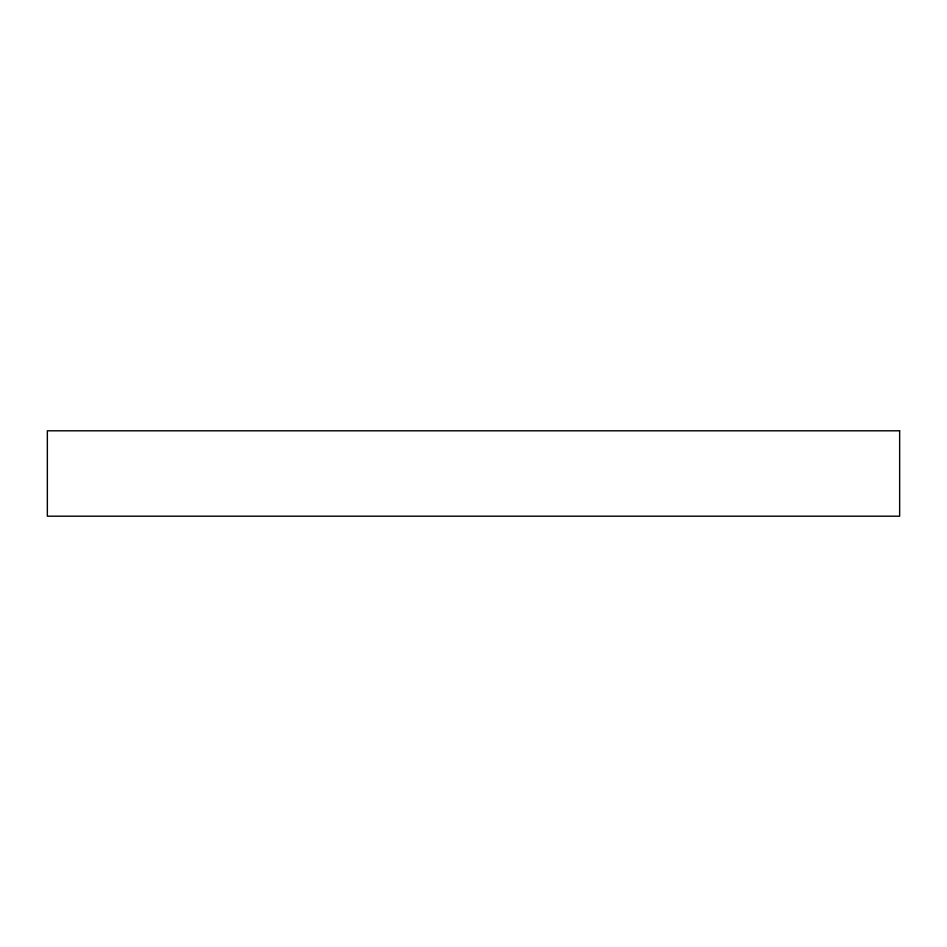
<?xml version="1.0" encoding="UTF-8"?>
<svg xmlns="http://www.w3.org/2000/svg" width="947" height="947" viewBox="0 0 947 947"><rect width="100%" height="100%" fill="white"/><g stroke="black" fill="none" stroke-linecap="round" stroke-linejoin="round"><path stroke-width="1.42" d="M899.65 430.802L47.35 430.802L47.35 516.198L899.65 516.198L899.65 430.802"/></g></svg>
